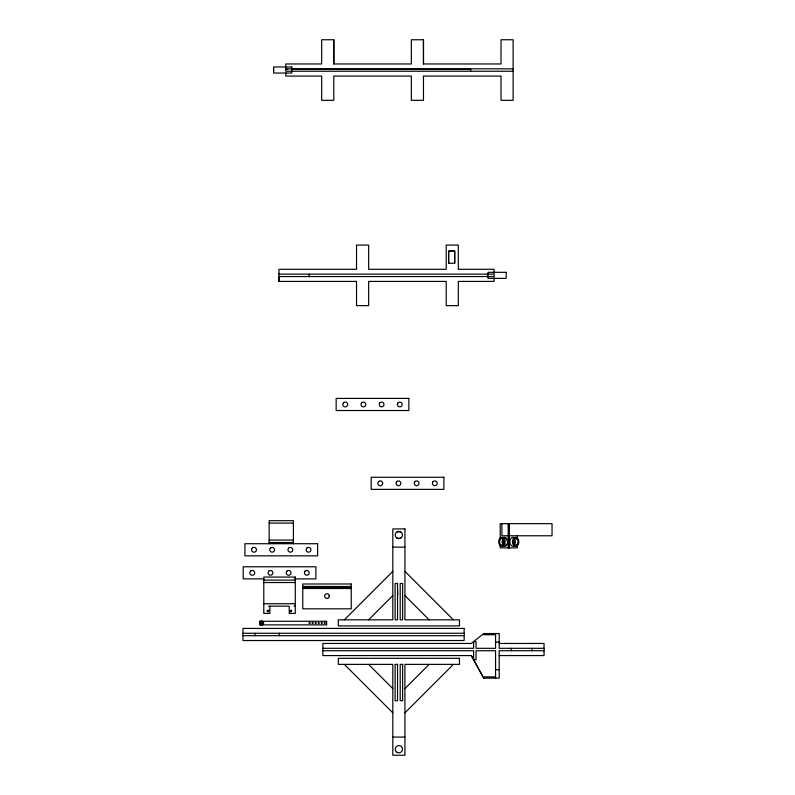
<?xml version="1.0" encoding="UTF-8"?>
<svg xmlns="http://www.w3.org/2000/svg" width="795" height="795" viewBox="0 0 795 795"><rect width="100%" height="100%" fill="white"/><g stroke="black" fill="none" stroke-linecap="round" stroke-linejoin="round"><path stroke-width="1.19" d="M273.619 70.815L273.619 69.245M494.063 277.773L494.063 281.41L458.317 281.41L458.317 305.648L446.204 305.648L446.204 281.41L368.651 281.41L368.651 305.648L356.528 305.648L356.528 281.41L278.975 281.41L278.975 276.561L494.063 276.561L494.063 274.136L278.975 274.136M285.743 72.444L285.743 76.082L321.677 76.082L321.677 100.319L333.791 100.319L333.791 76.082L411.343 76.082L411.343 100.319L423.467 100.319L423.467 76.082L501.019 76.082L501.019 100.319L513.123 100.319L513.123 39.75L501.019 39.75L501.019 63.968L423.467 63.968L423.467 39.75L411.343 39.75L411.343 63.968L333.791 63.968L333.791 39.75L321.677 39.75L321.677 63.968L285.743 63.968L285.743 67.605M423.467 63.968L423.467 39.75M448.628 263.234L448.628 251.121L454.68 251.121L454.68 263.234L448.628 263.234L448.628 251.121L454.68 251.121L454.68 263.234M509.356 535.77L509.386 523.647L509.356 547.884M269.843 606.158L269.843 613.432L263.791 613.432L263.791 577.071L295.283 577.071L295.263 580.102L263.791 580.102M268.63 606.158L289.231 606.158L289.231 613.432L295.293 613.432L295.283 577.071M329.378 596.598L329.021 594.769A2.425 2.425 0 0 0 324.698 596.876L324.976 597.443A2.425 2.425 0 0 0 329.299 595.346M503.593 541.395C502.609 544.217 502.609 539.437 503.593 542.26M513.968 542.26C514.951 539.437 514.951 544.217 513.968 541.395M344.344 619.832L392.809 571.367M368.582 619.832L392.809 595.594M404.923 688.599L429.161 664.372M404.923 712.837L453.398 664.372M544.038 648.313L499.2 648.313L499.2 633.545L483.728 633.545L471.326 643.463L322.869 643.463L322.869 655.577L471.326 655.577L483.728 678.135L499.2 678.135L499.2 650.727L544.038 650.727M400.69 538.155L397.053 538.155A3.637 3.637 0 0 1 397.053 531.865L400.69 531.865M261.843 624.86L260.025 624.89L260.025 621.253L326.666 621.253L326.666 624.89L260.025 624.89L260.025 621.253L261.843 621.273M513.123 71.242L285.743 71.242L285.743 68.817L513.123 68.817M470.63 69.423L292.401 69.423L292.401 68.817M269.157 523.12L293.395 523.12M504.179 538.642L506.753 538.642M269.157 540.083L293.395 540.083M269.157 542.508L293.395 542.508M504.179 545.012L506.753 545.012M392.809 547.129L404.933 547.129M263.791 578.889L243.191 578.889L243.191 566.775L315.893 566.775L315.893 578.889L295.263 578.889M263.791 582.526L295.293 582.526M302.766 586.432L351.241 586.501M302.766 586.601L351.241 586.601M302.766 586.74L351.241 586.74M302.766 586.919L351.241 586.919M302.766 587.127L351.241 587.127M302.766 587.366L351.241 587.366M302.766 587.624L351.241 587.624M302.766 587.912L351.241 587.912M302.766 588.211L351.241 588.211M302.766 588.519L351.241 588.519M263.791 603.733L295.293 603.733M294.08 606.158L295.293 606.158M242.972 633.267L464.141 633.267M495.563 634.758L483.728 634.758L483.728 633.545M242.972 635.692L464.141 635.692M495.563 642.042L499.2 642.042M499.2 643.463L544.038 643.463L544.038 655.577L499.2 655.577M322.869 648.313L473.611 648.313L473.611 641.635L476.036 641.635L476.036 648.313L495.563 648.313L495.563 633.545M322.869 650.727L473.611 650.727L473.611 659.711L476.036 659.711L476.036 650.727L495.563 650.727L495.563 678.135M495.563 669.718L499.2 669.718M495.563 676.903L483.728 676.903L483.728 678.135L471.326 655.577M392.809 737.074L404.923 737.074M285.743 68.817L287.76 69.622M404.933 571.367L453.398 619.832M404.933 595.594L429.161 619.832M368.572 664.372L392.809 688.599M344.334 664.372L392.809 712.837M531.915 648.313L531.915 650.727M517.346 535.77L517.346 539.407M517.346 545.459L517.346 547.884L500.214 547.884L500.214 545.459M511.314 648.313L511.314 650.727M508.78 535.77L508.78 547.884M508.174 523.647L508.174 547.884M501.893 523.647L501.893 535.77L552.028 535.77L552.028 523.647L500.214 523.647L500.214 539.407M494.063 273.212L494.063 269.286L458.317 269.286L458.317 245.079L446.204 245.079L446.204 269.286L368.651 269.286L368.651 245.079L356.528 245.079L356.528 269.286L278.975 269.286L278.975 281.41M487.405 274.136L487.405 274.742M470.63 68.817L470.63 71.242M397.659 590.148L397.659 594.988M333.791 39.75L333.791 63.968M309.175 274.136L309.175 276.561M293.395 543.72L293.395 520.695L269.157 520.695L269.157 543.72M279.323 633.267L279.323 635.692M255.096 633.267L255.096 635.692M503.156 537.698A4.541 3.21 -90 0 1 506.355 538.116L507.697 542.25L506.554 545.32A4.541 3.21 -90 0 1 502.639 545.539M514.673 545.768A4.541 3.21 -90 0 1 509.853 541.832A4.541 3.21 -90 0 1 514.673 537.897M514.246 538.94A3.329 2.355 -90 0 1 515.399 542.26A3.329 2.355 -90 0 1 513.679 545.042M503.891 545.042A3.329 2.355 -90 0 1 502.142 541.832A3.329 2.355 -90 0 1 503.891 538.613M397.053 538.155A3.637 3.637 0 0 0 402.509 535.005A3.637 3.637 0 0 0 397.053 531.865M290.165 610.828C291.487 614.217 292.699 608.215 290.165 610.828M318.199 622.952C319.083 625.218 319.898 621.213 318.199 622.952M312.147 622.932C312.952 625.218 313.896 621.243 312.147 622.932M267.15 610.769C268.263 614.237 269.853 608.324 267.15 610.769M309.116 622.932C309.861 625.248 310.915 621.302 309.116 622.932M315.178 622.912C315.923 625.228 316.976 621.283 315.178 622.912M321.25 622.873C321.816 625.228 323.168 621.372 321.25 622.873M324.281 622.863C324.817 625.228 326.218 621.392 324.281 622.863M499.876 538.334L499.3 539.209A4.541 3.21 -90 0 0 499.459 544.734L500.075 545.539A4.541 3.21 -90 0 0 503.98 545.32L504.547 544.456A4.541 3.21 -90 0 0 504.398 538.921L503.782 538.116A4.541 3.21 -90 0 0 499.876 538.334M361.616 402.876L361.258 403.403A2.425 2.425 0 0 0 365.253 406.076L365.601 405.549A2.425 2.425 0 0 0 361.616 402.876M270.37 548.182L270.012 548.699A2.425 2.425 0 0 0 274.007 551.382L274.354 550.856A2.425 2.425 0 0 0 270.37 548.182M379.791 402.876L379.434 403.403A2.425 2.425 0 0 0 383.428 406.076L383.776 405.549A2.425 2.425 0 0 0 379.791 402.876M268.63 571.237L268.283 571.764A2.425 2.425 0 0 0 272.268 574.437L272.625 573.91A2.425 2.425 0 0 0 268.63 571.237M288.545 548.182L288.188 548.699A2.425 2.425 0 0 0 292.182 551.382L292.53 550.856A2.425 2.425 0 0 0 288.545 548.182M397.967 402.876L397.609 403.403A2.425 2.425 0 0 0 401.604 406.076L401.962 405.549A2.425 2.425 0 0 0 397.967 402.876M286.806 571.237L286.458 571.764A2.425 2.425 0 0 0 290.453 574.437L290.801 573.91A2.425 2.425 0 0 0 286.806 571.237M306.721 548.182L306.363 548.699A2.425 2.425 0 0 0 310.358 551.382L310.716 550.856A2.425 2.425 0 0 0 306.721 548.182M304.982 571.237L304.634 571.764A2.425 2.425 0 0 0 308.629 574.437L308.977 573.91A2.425 2.425 0 0 0 304.982 571.237M396.616 481.71L396.268 482.237A2.425 2.425 0 0 0 400.263 484.91L400.61 484.394A2.425 2.425 0 0 0 396.616 481.71M414.791 481.71L414.443 482.237A2.425 2.425 0 0 0 418.438 484.91L418.786 484.394A2.425 2.425 0 0 0 414.791 481.71M432.967 481.71L432.619 482.237A2.425 2.425 0 0 0 436.614 484.91L436.962 484.394A2.425 2.425 0 0 0 432.967 481.71M343.539 402.757L343.152 403.264A2.425 2.425 0 0 0 343.152 405.689L343.539 406.185A2.425 2.425 0 0 0 346.968 406.185L347.355 405.689A2.425 2.425 0 0 0 347.355 403.264L346.968 402.757A2.425 2.425 0 0 0 343.539 402.757M252.293 548.063L251.906 548.57A2.425 2.425 0 0 0 251.906 550.995L252.293 551.492A2.425 2.425 0 0 0 255.722 551.492L256.109 550.995A2.425 2.425 0 0 0 256.109 548.57L255.722 548.063A2.425 2.425 0 0 0 252.293 548.063M250.564 571.118L250.177 571.625A2.425 2.425 0 0 0 250.177 574.05L250.564 574.547A2.425 2.425 0 0 0 253.993 574.547L254.37 574.05A2.425 2.425 0 0 0 254.37 571.625L253.993 571.118A2.425 2.425 0 0 0 250.564 571.118M378.549 481.601L378.162 482.098A2.425 2.425 0 0 0 378.162 484.523L378.549 485.029A2.425 2.425 0 0 0 381.978 485.029L382.355 484.523A2.425 2.425 0 0 0 382.355 482.098L381.978 481.601A2.425 2.425 0 0 0 378.549 481.601M291.795 66.999L273.619 66.999L273.619 73.051L291.795 73.051L291.795 66.999M506.186 272.317L488.011 272.317L488.011 278.379L506.186 278.379L506.186 272.317M408.868 398.414L336.166 398.414L336.166 410.528L408.868 410.528L408.868 398.414M443.878 477.258L371.176 477.258L371.176 489.372L443.878 489.372L443.878 477.258M404.933 528.923L392.809 528.953L392.809 619.832L338.282 619.832L338.282 625.894L459.46 625.894L459.46 619.832L404.933 619.832L404.933 528.923M317.622 543.72L244.92 543.72L244.92 555.834L317.622 555.834L317.622 543.72M397.54 583.48L395.115 583.48L395.115 619.832L397.54 619.832L397.54 583.48M402.628 583.48L400.203 583.48L400.203 619.832L402.628 619.832L402.628 583.48M351.241 583.987L302.766 583.987L302.766 608.831L351.241 608.831L351.241 583.987M464.141 628.418L242.972 628.418L242.972 640.531L464.141 640.531L464.141 628.418M459.46 658.31L338.282 658.31L338.282 664.372L392.809 664.372L392.809 755.25L404.923 755.25L404.923 664.372L459.46 664.372L459.46 658.31M397.54 664.372L395.115 664.372L395.115 700.723L397.54 700.723L397.54 664.372M402.628 664.372L400.203 664.372L400.203 700.723L402.628 700.723L402.628 664.372M260.939 624.622A1.799 1.799 0 0 0 263.632 623.071A1.799 1.799 0 0 0 260.939 621.511A1.799 1.799 0 0 0 260.939 624.622M261.297 624.015A1.093 1.093 0 0 0 262.926 623.071A1.093 1.093 0 0 0 261.297 622.127A1.093 1.093 0 0 0 261.297 624.015M517.674 543.492A3.329 2.355 -90 0 0 515.637 538.493A3.329 2.355 -90 0 0 513.6 543.492A3.329 2.355 -90 0 0 517.674 543.492M503.593 544.187A3.329 2.355 -90 0 0 502.539 538.613A3.329 2.355 -90 0 0 499.648 542.687A3.329 2.355 -90 0 0 503.593 544.187M518.419 544.098A4.541 3.21 -90 0 0 515.637 537.281A4.541 3.21 -90 0 0 512.855 544.098A4.541 3.21 -90 0 0 518.419 544.098M397.053 752.338A3.637 3.637 0 0 0 402.509 749.188A3.637 3.637 0 0 0 397.053 746.038A3.637 3.637 0 0 0 397.053 752.338"/></g></svg>
